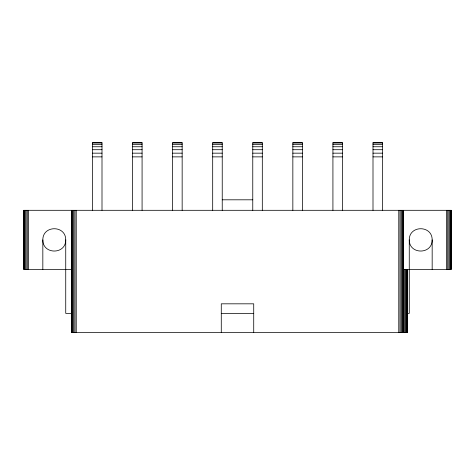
<?xml version="1.0" encoding="UTF-8"?>
<svg xmlns="http://www.w3.org/2000/svg" width="475" height="475" viewBox="0 0 475 475"><rect width="100%" height="100%" fill="white"/><g stroke="black" fill="none" stroke-linecap="round" stroke-linejoin="round"><path stroke-width="0.71" d="M42.833 269.467L42.833 239.887C42.685 225.019 65.888 225.019 65.734 239.887L65.734 313.363L71.464 313.363M65.734 239.887C65.888 254.754 42.685 254.754 42.833 239.887M407.117 313.363L409.266 313.363L409.266 239.887C409.112 225.019 432.315 225.019 432.167 239.887L432.167 269.467M432.167 239.887C432.315 254.754 409.112 254.754 409.266 239.887M92.453 143.04L102 143.04M132.531 143.04L142.078 143.04M172.609 143.04L182.157 143.04M212.687 143.04L222.235 143.04M252.765 143.04L262.313 143.04M292.843 143.04L302.391 143.04M332.922 143.04L342.469 143.04M373 143.04L382.547 143.04M92.453 144.471L102 144.471M132.531 144.471L142.078 144.471M172.609 144.471L182.157 144.471M212.687 144.471L222.235 144.471M252.765 144.471L262.313 144.471M292.843 144.471L302.391 144.471M332.922 144.471L342.469 144.471M373 144.471L382.547 144.471M92.453 146.745L102 146.745M132.531 146.745L142.078 146.745M172.609 146.745L182.157 146.745M212.687 146.745L222.235 146.745M252.765 146.745L262.313 146.745M292.843 146.745L302.391 146.745M332.922 146.745L342.469 146.745M373 146.745L382.547 146.745M92.453 149.708L102 149.708M132.531 149.708L142.078 149.708M172.609 149.708L182.157 149.708M212.687 149.708L222.235 149.708M252.765 149.708L262.313 149.708M292.843 149.708L302.391 149.708M332.922 149.708L342.469 149.708M373 149.708L382.547 149.708M92.453 153.164L102 153.164M132.531 153.164L142.078 153.164M172.609 153.164L182.157 153.164M212.687 153.164L222.235 153.164M252.765 153.164L262.313 153.164M292.843 153.164L302.391 153.164M332.922 153.164L342.469 153.164M373 153.164L382.547 153.164M92.453 156.869L102 156.869M132.531 156.869L142.078 156.869M172.609 156.869L182.157 156.869M212.687 156.869L222.235 156.869M252.765 156.869L262.313 156.869M292.843 156.869L302.391 156.869M332.922 156.869L342.469 156.869M373 156.869L382.547 156.869M222.235 199.809L252.765 199.809M71.464 269.467L23.75 269.467L23.75 210.306L451.25 210.306L451.25 269.467L403.536 269.467M221.279 313.363L253.721 313.363M451.09 210.306L451.09 269.467M450.609 210.306L450.609 269.467M449.855 210.306L449.855 269.467M448.863 210.306L448.863 269.467M447.711 210.306L447.711 269.467M446.476 210.306L446.476 269.467M407.354 269.467L407.354 332.447L71.464 332.447L71.464 210.306M407.223 269.467L407.223 332.447M406.843 269.467L406.843 332.447M406.238 269.467L406.238 332.447M405.448 269.467L405.448 332.447M404.528 269.467L404.528 332.447M403.536 210.306L403.536 332.447M403.376 210.306L403.376 332.447M402.901 210.306L402.901 332.447M402.141 210.306L402.141 332.447M401.149 210.306L401.149 332.447M400.003 210.306L400.003 332.447M398.768 210.306L398.768 332.447M382.547 210.306L382.547 142.553L373 142.553L373 210.306M342.469 210.306L342.469 142.553L332.922 142.553L332.922 210.306M302.391 210.306L302.391 142.553L292.843 142.553L292.843 210.306M262.313 210.306L262.313 142.553L252.765 142.553L252.765 210.306M253.721 332.447L253.721 303.822L221.279 303.822L221.279 332.447M222.235 210.306L222.235 142.553L212.687 142.553L212.687 210.306M182.157 210.306L182.157 142.553L172.609 142.553L172.609 210.306M142.078 210.306L142.078 142.553L132.531 142.553L132.531 210.306M102 210.306L102 142.553L92.453 142.553L92.453 210.306M76.232 210.306L76.232 332.447M74.997 210.306L74.997 332.447M73.851 210.306L73.851 332.447M72.859 210.306L72.859 332.447M72.099 210.306L72.099 332.447M71.624 210.306L71.624 332.447M28.524 210.306L28.524 269.467M27.289 210.306L27.289 269.467M26.137 210.306L26.137 269.467M25.145 210.306L25.145 269.467M24.391 210.306L24.391 269.467M23.91 210.306L23.91 269.467"/></g></svg>
